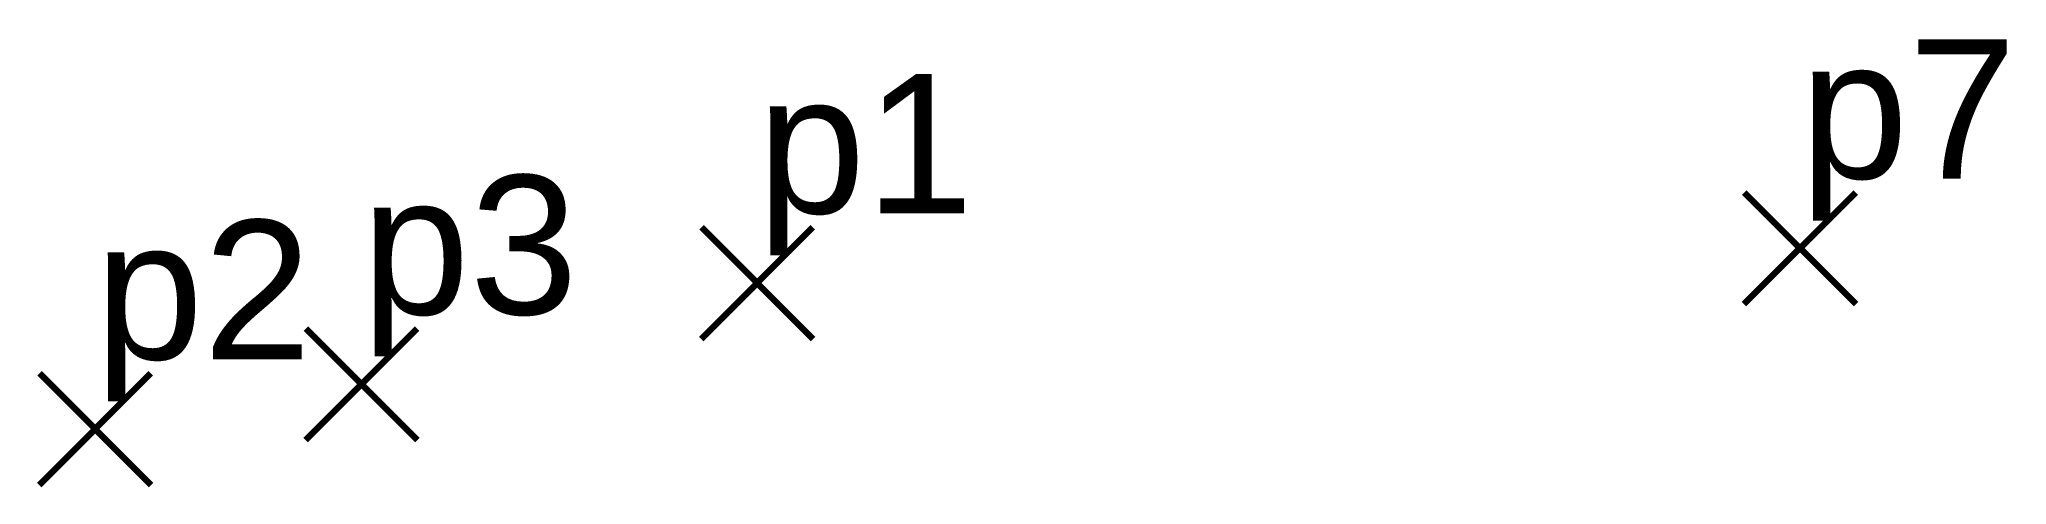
# Model space of a CAD drawing. Header units: millimetres. Extents: x 614145.8 to 614168.7, y 1316553.8 to 1316595.3.
# Drawn here: x 614159.05 to 614166.11, y 1316561.72 to 1316563.32 of the extents above; entities outside this region: 16.
import ezdxf

# ---------------------------------------------------------------- set-up
doc = ezdxf.new("R2010")
doc.units = ezdxf.units.MM
doc.header["$PDMODE"] = 3
doc.header["$PDSIZE"] = 0.2
doc.layers.add('Point', color=5, linetype='CONTINUOUS', lineweight=100)
doc.layers.add('Point_Name', color=1, linetype='CONTINUOUS', lineweight=100)
doc.styles.get("Standard").update_dxf_attribs({"font": 'arial.ttf', "width": 0.65})

msp = doc.modelspace()

# ---------------------------------------------------------------- linework, layer by layer
at = {"layer": 'Point'}
for p in [(614167.9438, 1316594.5201, 56.1554), (614156.0886, 1316591.3607, 56.133), (614165.3732, 1316562.5709, 56.7893), (614161.6296, 1316562.4458, 52.1654), (614160.2088, 1316562.0829, 56.9544), (614159.2523, 1316561.9216, 57.3647), (614146.18, 1316560.9728, 57.8056), (614166.4734, 1316555.655, 56.9912), (614160.4185, 1316554.3579, 57.4455), (614160.82, 1316554.3777, 57.3949), (614145.9793, 1316554.1368, 58.3454), (614145.9568, 1316553.9798, 58.8376)]:
    msp.add_point(p, dxfattribs=at)

# ---------------------------------------------------------------- texts
at = {"layer": 'Point_Name'}
for s, p in [('p9', (614167.9438, 1316594.7701)), ('p8', (614156.0886, 1316591.6107)), ('p7', (614165.3732, 1316562.8209)), ('p1', (614161.6296, 1316562.6958)), ('p3', (614160.2088, 1316562.3329)), ('p2', (614159.2523, 1316562.1716)), ('p10', (614146.18, 1316561.2228)), ('p6', (614166.4734, 1316555.905)), ('p4', (614160.82, 1316554.6277)), ('p5', (614160.4185, 1316554.6079)), ('p11', (614145.9793, 1316554.3868)), ('p12', (614145.9568, 1316554.2298))]:
    msp.add_text(s, height=0.5, dxfattribs=at).set_placement(p)

doc.saveas('drawing.dxf')
